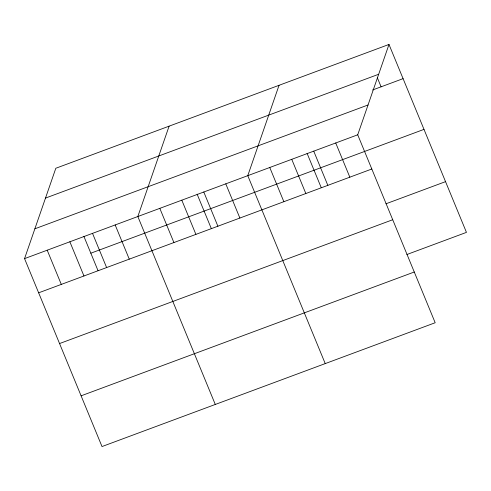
<?xml version="1.0" encoding="UTF-8"?>
<svg xmlns="http://www.w3.org/2000/svg" width="491" height="491" viewBox="0 0 491 491"><rect width="100%" height="100%" fill="white"/><g stroke="black" fill="none" stroke-linecap="round" stroke-linejoin="round"><path stroke-width="0.74" d="M388.989 44.448L357.718 134.804L435.179 322.74L102.011 446.552L24.55 258.622L55.821 168.26L388.989 44.448L466.45 232.378L406.867 254.522M169.1 126.162L137.83 216.525L215.285 404.455M279.041 85.305L247.771 175.661L325.232 363.598M45.503 198.082L378.671 74.264M372.583 89.982L403.086 78.646M34.867 228.8L368.035 104.988M24.55 258.622L357.718 134.804M90.829 253.196L423.997 129.379M38.648 292.82L371.816 169.008M385.957 203.79L445.54 181.645M59.558 343.553L392.726 219.735M81.101 395.82L414.269 272.008M377.358 77.744L381.096 86.821M335.727 142.979L349.825 177.177M313.737 151.148L327.835 185.352M307.084 153.327L321.231 187.66M291.752 159.317L305.844 193.522M269.762 167.492L283.859 201.691M225.78 183.837L239.878 218.035M203.796 192.006L217.894 226.21M197.137 194.184L211.29 228.524M181.805 200.181L195.903 234.379M159.814 208.35L173.912 242.554M115.17 224.939L129.268 259.144M92.517 233.36L106.615 267.564M83.857 236.281L98.01 270.621M69.863 241.781L83.955 275.985M47.204 250.201L61.301 284.399"/></g></svg>
